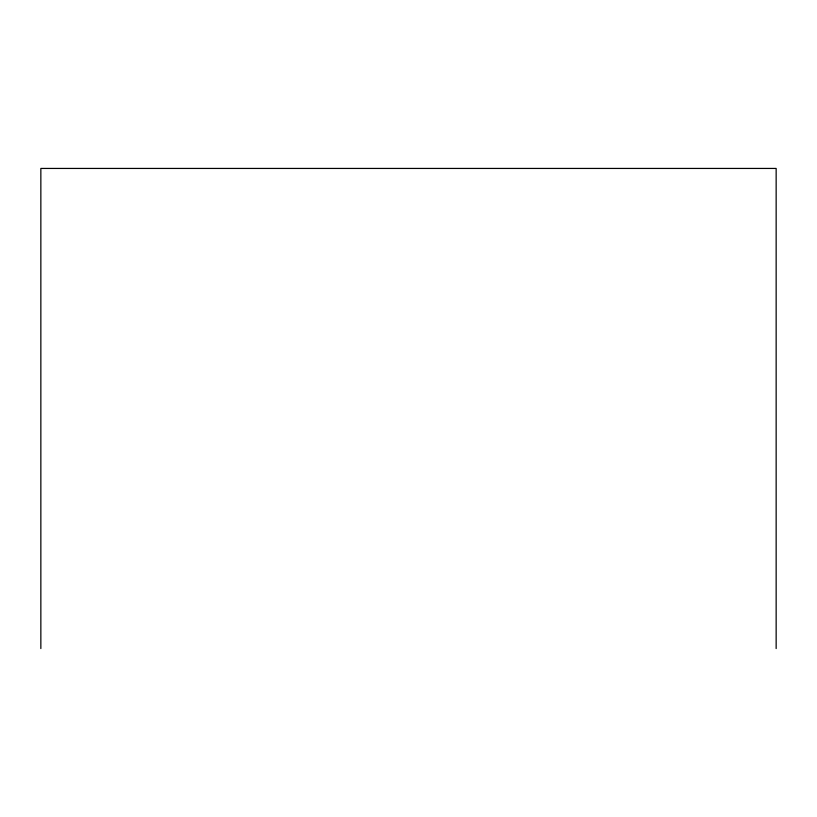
<?xml version="1.0" encoding="UTF-8"?>
<svg xmlns="http://www.w3.org/2000/svg" width="817" height="817" viewBox="0 0 817 817"><rect width="100%" height="100%" fill="white"/><g stroke="black" fill="none" stroke-linecap="round" stroke-linejoin="round"><path stroke-width="1.23" d="M776.15 648.565L776.15 168.435L40.85 168.435L40.85 648.565"/></g></svg>
